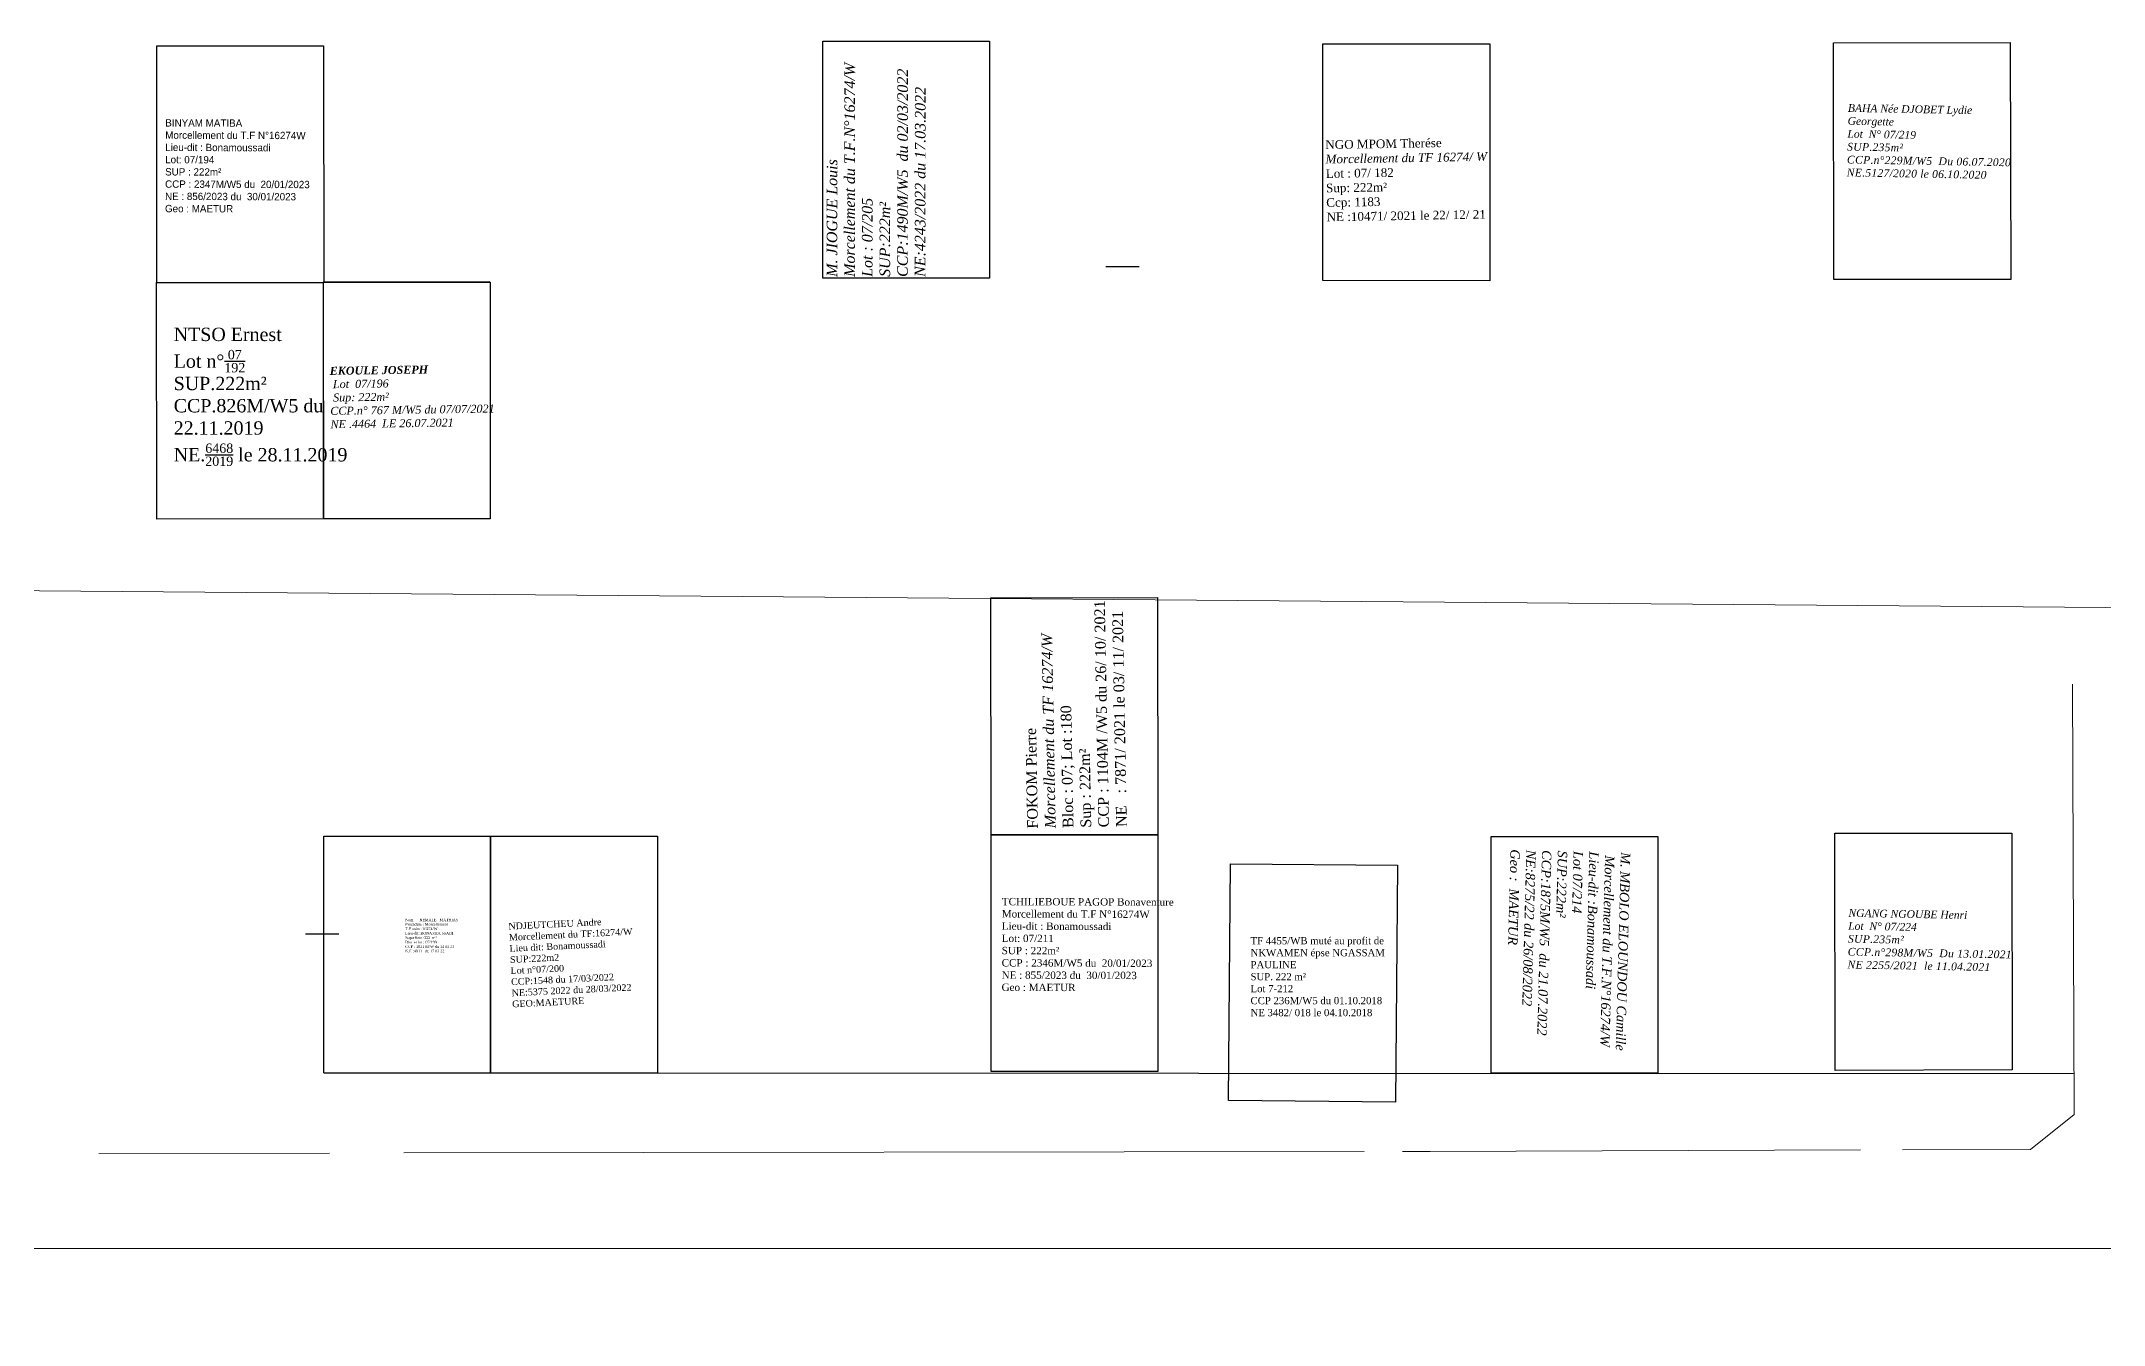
# Model space of a CAD drawing. Header units: millimetres. Extents: x 579832 to 917290, y 449831 to 1452191.
# Drawn here: x 582708.8 to 582863.4, y 451783.2 to 451879.4 of the extents above; entities that cross this region are included whole.
import ezdxf

# ---------------------------------------------------------------- set-up
doc = ezdxf.new("R2010")
doc.units = ezdxf.units.MM
doc.header["$LTSCALE"] = 10
for name, color, linetype, lineweight in [('drains_fossés', 120, 'Continuous', 20), ('MAJ APRES LE 13.01.2023', 222, 'Continuous', 30), ('Roads_others', 24, 'Continuous', 9)]:
    doc.layers.add(name, color=color, linetype=linetype, lineweight=lineweight)
for name, color, linetype in [('end maj 26 02 2021', 7, 'Continuous'), ('MAETUR', 2, 'Continuous'), ('MAJ DEC 2021', 7, 'Continuous'), ('MAJ JUILLET 06.07.2021', 7, 'Continuous'), ('MAJ NOV 2021', 7, 'Continuous')]:
    doc.layers.add(name, color=color, linetype=linetype)
doc.styles.add('Times 1.0', font='times.ttf', dxfattribs={"width": 0.99, "height": 1})

msp = doc.modelspace()

# ---------------------------------------------------------------- linework, layer by layer
at = {"color": 5, "flags": 128}
for points in [[(582779.91, 451879.39), (582779.91, 451861.64), (582767.41, 451861.64), (582767.41, 451879.39)], [(582779.91, 451879.39), (582779.91, 451861.64), (582767.41, 451861.64), (582767.41, 451879.39)], [(582779.91, 451879.39), (582779.91, 451861.64), (582767.41, 451861.64), (582767.41, 451879.39)], [(582779.91, 451879.39), (582779.91, 451861.64), (582767.41, 451861.64), (582767.41, 451879.39)], [(582817.5, 451819.79), (582830, 451819.79), (582830, 451802.04), (582817.5, 451802.04)], [(582817.5, 451819.79), (582830, 451819.79), (582830, 451802.04), (582817.5, 451802.04)]]:
    msp.add_lwpolyline(points, close=True, dxfattribs=at)
at = {"color": 150, "lineweight": -3, "flags": 128}
msp.add_lwpolyline([(582843.28, 451820.02), (582856.54, 451820.04), (582856.56, 451802.29), (582843.31, 451802.24)], close=True, dxfattribs=at)
msp.add_lwpolyline([(582843.28, 451820.02), (582856.54, 451820.04), (582856.56, 451802.29), (582843.31, 451802.24)], close=True, dxfattribs=at)
msp.add_lwpolyline([(582843.28, 451820.02), (582856.54, 451820.04), (582856.56, 451802.29), (582843.31, 451802.24)], close=True, dxfattribs=at)
msp.add_lwpolyline([(582843.28, 451820.02), (582856.54, 451820.04), (582856.56, 451802.29), (582843.31, 451802.24)], close=True, dxfattribs=at)
at = {"flags": 128}
msp.add_lwpolyline([(582730, 451819.81), (582742.5, 451819.81), (582742.5, 451802.05), (582730, 451802.06)], close=True, dxfattribs=at)
msp.add_lwpolyline([(582730, 451819.81), (582742.5, 451819.81), (582742.5, 451802.05), (582730, 451802.06)], close=True, dxfattribs=at)
msp.add_lwpolyline([(582730, 451819.81), (582742.5, 451819.81), (582742.5, 451802.05), (582730, 451802.06)], close=True, dxfattribs=at)
msp.add_lwpolyline([(582730, 451819.81), (582742.5, 451819.81), (582742.5, 451802.05), (582730, 451802.06)], close=True, dxfattribs=at)
msp.add_lwpolyline([(582730, 451819.81), (582742.5, 451819.81), (582742.5, 451802.05), (582730, 451802.06)], close=True, dxfattribs=at)
msp.add_lwpolyline([(582730, 451819.81), (582742.5, 451819.81), (582742.5, 451802.05), (582730, 451802.06)], close=True, dxfattribs=at)
msp.add_lwpolyline([(582730, 451819.81), (582742.5, 451819.81), (582742.5, 451802.05), (582730, 451802.06)], close=True, dxfattribs=at)
msp.add_lwpolyline([(582730, 451819.81), (582742.5, 451819.81), (582742.5, 451802.05), (582730, 451802.06)], close=True, dxfattribs=at)
at = {"color": 6, "lineweight": 30, "flags": 128}
msp.add_lwpolyline([(582742.5, 451819.81), (582755, 451819.8), (582755, 451802.05), (582742.5, 451802.05)], close=True, dxfattribs=at)
msp.add_lwpolyline([(582742.5, 451819.81), (582755, 451819.8), (582755, 451802.05), (582742.5, 451802.05)], close=True, dxfattribs=at)
at = {"color": 6, "flags": 128}
msp.add_lwpolyline([(582817.5, 451819.79), (582830, 451819.79), (582830, 451802.04), (582817.5, 451802.04)], close=True, dxfattribs=at)
msp.add_lwpolyline([(582817.5, 451819.79), (582830, 451819.79), (582830, 451802.04), (582817.5, 451802.04)], close=True, dxfattribs=at)
at = {"color": 2, "flags": 128}
msp.add_lwpolyline([(582817.5, 451819.79), (582830, 451819.79), (582830, 451802.04), (582817.5, 451802.04)], close=True, dxfattribs=at)
msp.add_lwpolyline([(582817.5, 451819.79), (582830, 451819.79), (582830, 451802.04), (582817.5, 451802.04)], close=True, dxfattribs=at)
at = {"color": 7, "start_tangent": (-0.926082, 0.377321)}
msp.add_spline([(583557.66, 451862.83), (583505.31, 451833.89), (583395.95, 451826.22), (583268.75, 451825.46), (583255.02, 451823.47), (583225.69, 451797.96), (583176.33, 451769.14), (583135.53, 451733.73), (583020.52, 451647.21), (583013.36, 451642.64), (582927.16, 451581.29), (582848.14, 451564.53), (582742.55, 451535.93), (582737.22, 451534.15), (582651.6, 451456.74), (582638.85, 451458.5)], degree=3, dxfattribs=at)
msp.add_spline([(583557.66, 451862.83), (583505.31, 451833.89), (583395.95, 451826.22), (583268.75, 451825.46), (583255.02, 451823.47), (583225.69, 451797.96), (583176.33, 451769.14), (583135.53, 451733.73), (583020.52, 451647.21), (583013.36, 451642.64), (582927.16, 451581.29), (582848.14, 451564.53), (582742.55, 451535.93), (582737.22, 451534.15), (582651.6, 451456.74), (582638.85, 451458.5)], degree=3, dxfattribs=at)
at = {"layer": 'drains_fossés'}
for p, q in [((582730.43, 451796.04), (582713.13, 451796.03)), ((582730.43, 451796.04), (582713.13, 451796.03)), ((582808, 451796.18), (582735.99, 451796.06)), ((582808, 451796.18), (582735.99, 451796.06))]:
    msp.add_line(p, q, dxfattribs=at)
for points in [[(582861.09, 451831.19), (582861.21, 451798.94), (582857.94, 451796.33), (582848.35, 451796.3)], [(582861.09, 451831.19), (582861.21, 451798.94), (582857.94, 451796.33), (582848.35, 451796.3)], [(582845.2, 451796.3), (582812.95, 451796.18), (582810.87, 451796.17)], [(582845.2, 451796.3), (582812.95, 451796.18), (582810.87, 451796.17)]]:
    msp.add_lwpolyline(points, dxfattribs=at)
at = {"layer": 'end maj 26 02 2021', "color": 150, "lineweight": -3, "flags": 128}
for points in [[(582843.18, 451879.27), (582856.43, 451879.29), (582856.46, 451861.54), (582843.21, 451861.52)], [(582843.18, 451879.27), (582856.43, 451879.29), (582856.46, 451861.54), (582843.21, 451861.52)], [(582843.18, 451879.27), (582856.43, 451879.29), (582856.46, 451861.54), (582843.21, 451861.52)], [(582843.18, 451879.27), (582856.43, 451879.29), (582856.46, 451861.54), (582843.21, 451861.52)], [(582717.44, 451861.31), (582729.95, 451861.33), (582729.98, 451843.58), (582717.47, 451843.56)], [(582717.44, 451861.31), (582729.95, 451861.33), (582729.98, 451843.58), (582717.47, 451843.56)], [(582717.44, 451861.31), (582729.95, 451861.33), (582729.98, 451843.58), (582717.47, 451843.56)], [(582717.44, 451861.31), (582729.95, 451861.33), (582729.98, 451843.58), (582717.47, 451843.56)]]:
    msp.add_lwpolyline(points, close=True, dxfattribs=at)
at = {"layer": 'end maj 26 02 2021', "flags": 128}
for points in [[(582791.11, 451862.49), (582788.61, 451862.49)], [(582791.11, 451862.49), (582788.61, 451862.49)], [(582791.11, 451862.49), (582788.61, 451862.49)], [(582791.11, 451862.49), (582788.61, 451862.49)], [(582728.61, 451812.49), (582731.11, 451812.49)], [(582728.61, 451812.49), (582731.11, 451812.49)], [(582728.61, 451812.49), (582731.11, 451812.49)], [(582728.61, 451812.49), (582731.11, 451812.49)]]:
    msp.add_lwpolyline(points, dxfattribs=at)
at = {"layer": 'end maj 26 02 2021', "color": 3, "lineweight": -3, "flags": 128}
msp.add_lwpolyline([(582797.98, 451817.73), (582810.48, 451817.63), (582810.33, 451799.87), (582797.83, 451799.98)], close=True, dxfattribs=at)
msp.add_lwpolyline([(582797.98, 451817.73), (582810.48, 451817.63), (582810.33, 451799.87), (582797.83, 451799.98)], close=True, dxfattribs=at)
msp.add_lwpolyline([(582797.98, 451817.73), (582810.48, 451817.63), (582810.33, 451799.87), (582797.83, 451799.98)], close=True, dxfattribs=at)
msp.add_lwpolyline([(582797.98, 451817.73), (582810.48, 451817.63), (582810.33, 451799.87), (582797.83, 451799.98)], close=True, dxfattribs=at)
at = {"layer": 'MAETUR', "flags": 128}
msp.add_lwpolyline([(582729.95, 451861.33), (582742.45, 451861.35)], close=True, dxfattribs=at)
msp.add_lwpolyline([(582729.95, 451861.33), (582742.45, 451861.35)], close=True, dxfattribs=at)
msp.add_lwpolyline([(582729.95, 451861.33), (582742.45, 451861.35)], close=True, dxfattribs=at)
msp.add_lwpolyline([(582729.95, 451861.33), (582742.45, 451861.35)], close=True, dxfattribs=at)
at = {"layer": 'MAETUR', "color": 1, "flags": 128}
msp.add_lwpolyline([(582729.97, 451861.34), (582742.47, 451861.34), (582742.47, 451843.59), (582729.97, 451843.59)], close=True, dxfattribs=at)
msp.add_lwpolyline([(582729.97, 451861.34), (582742.47, 451861.34), (582742.47, 451843.59), (582729.97, 451843.59)], close=True, dxfattribs=at)
msp.add_lwpolyline([(582729.97, 451861.34), (582742.47, 451861.34), (582742.47, 451843.59), (582729.97, 451843.59)], close=True, dxfattribs=at)
msp.add_lwpolyline([(582729.97, 451861.34), (582742.47, 451861.34), (582742.47, 451843.59), (582729.97, 451843.59)], close=True, dxfattribs=at)
at = {"layer": 'MAJ APRES LE 13.01.2023', "lineweight": 30, "flags": 128}
for points in [[(582717.48, 451879.04), (582729.98, 451879.04), (582729.99, 451861.29), (582717.48, 451861.29)], [(582717.48, 451879.04), (582729.98, 451879.04), (582729.99, 451861.29), (582717.48, 451861.29)], [(582780.03, 451819.91), (582792.53, 451819.91), (582792.53, 451802.16), (582780.03, 451802.16)], [(582780.03, 451819.91), (582792.53, 451819.91), (582792.53, 451802.16), (582780.03, 451802.16)]]:
    msp.add_lwpolyline(points, close=True, dxfattribs=at)
at = {"layer": 'MAJ DEC 2021', "flags": 128}
msp.add_lwpolyline([(582804.9, 451879.2), (582817.4, 451879.19), (582817.4, 451861.44), (582804.9, 451861.45)], close=True, dxfattribs=at)
msp.add_lwpolyline([(582804.9, 451879.2), (582817.4, 451879.19), (582817.4, 451861.44), (582804.9, 451861.45)], close=True, dxfattribs=at)
msp.add_lwpolyline([(582804.9, 451879.2), (582817.4, 451879.19), (582817.4, 451861.44), (582804.9, 451861.45)], close=True, dxfattribs=at)
msp.add_lwpolyline([(582804.9, 451879.2), (582817.4, 451879.19), (582817.4, 451861.44), (582804.9, 451861.45)], close=True, dxfattribs=at)
at = {"layer": 'MAJ NOV 2021'}
msp.add_line((582730, 451802.06), (582861.2, 451802.01), dxfattribs=at)
msp.add_line((582730, 451802.06), (582861.2, 451802.01), dxfattribs=at)
at = {"layer": 'MAJ NOV 2021', "flags": 128}
msp.add_lwpolyline([(582780, 451837.66), (582792.5, 451837.69), (582792.53, 451819.94), (582780.03, 451819.91)], close=True, dxfattribs=at)
msp.add_lwpolyline([(582780, 451837.66), (582792.5, 451837.69), (582792.53, 451819.94), (582780.03, 451819.91)], close=True, dxfattribs=at)
msp.add_lwpolyline([(582780, 451837.66), (582792.5, 451837.69), (582792.53, 451819.94), (582780.03, 451819.91)], close=True, dxfattribs=at)
msp.add_lwpolyline([(582780, 451837.66), (582792.5, 451837.69), (582792.53, 451819.94), (582780.03, 451819.91)], close=True, dxfattribs=at)
at = {"layer": 'Roads_others'}
msp.add_line((582867.96, 451836.92), (582700.82, 451838.26), dxfattribs=at)
msp.add_line((582867.96, 451836.92), (582700.82, 451838.26), dxfattribs=at)
msp.add_lwpolyline([(581670.45, 451843.16), (581677.64, 451838.63), (581720.68, 451811.91), (581733.64, 451805.64), (581747.56, 451799.88), (581766.85, 451793.61), (581780.47, 451790.59), (581797.15, 451787.72), (581812.93, 451786.27), (581885.21, 451785.15), (581896.59, 451785.02), (581950.35, 451784.12), (582255.57, 451786.52), (582468.12, 451785.34), (582493.99, 451786.23), (582559.73, 451787.49), (582641.14, 451788.31), (582698.98, 451788.9), (582869, 451788.9)], dxfattribs=at)
msp.add_lwpolyline([(581670.45, 451843.16), (581677.64, 451838.63), (581720.68, 451811.91), (581733.64, 451805.64), (581747.56, 451799.88), (581766.85, 451793.61), (581780.47, 451790.59), (581797.15, 451787.72), (581812.93, 451786.27), (581885.21, 451785.15), (581896.59, 451785.02), (581950.35, 451784.12), (582255.57, 451786.52), (582468.12, 451785.34), (582493.99, 451786.23), (582559.73, 451787.49), (582641.14, 451788.31), (582698.98, 451788.9), (582869, 451788.9)], dxfattribs=at)

# ---------------------------------------------------------------- texts
at = {"color": 7, "insert": (582767.69, 451861.73), "char_height": 0.7932, "width": 16.7031, "attachment_point": 1, "rotation": 89.9581}
msp.add_mtext('{\\fTimes New Roman|b0|i1|c0|p18;M. JIOGUE Louis\\P\\C1;Morcellement du T.F.N°16274/W \\P\\C7;Lot : 07/205\\PSUP:222m²\\PCCP:1490M/W5  du 02/03/2022\\PNE:4243/2022 du 17.03.2022}', dxfattribs=at)
msp.add_mtext('{\\fTimes New Roman|b0|i1|c0|p18;M. JIOGUE Louis\\P\\C1;Morcellement du T.F.N°16274/W \\P\\C7;Lot : 07/205\\PSUP:222m²\\PCCP:1490M/W5  du 02/03/2022\\PNE:4243/2022 du 17.03.2022}', dxfattribs=at)
msp.add_mtext('{\\fTimes New Roman|b0|i1|c0|p18;M. JIOGUE Louis\\P\\C1;Morcellement du T.F.N°16274/W \\P\\C7;Lot : 07/205\\PSUP:222m²\\PCCP:1490M/W5  du 02/03/2022\\PNE:4243/2022 du 17.03.2022}', dxfattribs=at)
msp.add_mtext('{\\fTimes New Roman|b0|i1|c0|p18;M. JIOGUE Louis\\P\\C1;Morcellement du T.F.N°16274/W \\P\\C7;Lot : 07/205\\PSUP:222m²\\PCCP:1490M/W5  du 02/03/2022\\PNE:4243/2022 du 17.03.2022}', dxfattribs=at)
at = {"color": 6, "insert": (582827.95, 451818.59), "char_height": 0.7095, "width": 44.8092, "attachment_point": 1, "rotation": 268.4905}
msp.add_mtext('{\\fTimes New Roman|b0|i1|c0|p18;M. MBOLO ELOUNDOU Camille\\P \\C1;Morcellement du T.F.N°16274/W\\P\\C7;Lieu-dit :Bonamoussadi \\PLot 07/214\\PSUP:222m²\\PCCP:1875M/W5  du 21.07.2022\\PNE:8275/22 du 26/08/2022\\PGeo :  MAETUR}', dxfattribs=at)
msp.add_mtext('{\\fTimes New Roman|b0|i1|c0|p18;M. MBOLO ELOUNDOU Camille\\P \\C1;Morcellement du T.F.N°16274/W\\P\\C7;Lieu-dit :Bonamoussadi \\PLot 07/214\\PSUP:222m²\\PCCP:1875M/W5  du 21.07.2022\\PNE:8275/22 du 26/08/2022\\PGeo :  MAETUR}', dxfattribs=at)
at = {"color": 2, "insert": (582827.95, 451818.59), "char_height": 0.7095, "width": 44.8092, "attachment_point": 1, "rotation": 268.4905}
msp.add_mtext('{\\fTimes New Roman|b0|i1|c0|p18;M. MBOLO ELOUNDOU Camille\\P \\C1;Morcellement du T.F.N°16274/W\\P\\C7;Lieu-dit :Bonamoussadi \\PLot 07/214\\PSUP:222m²\\PCCP:1875M/W5  du 21.07.2022\\PNE:8275/22 du 26/08/2022\\PGeo :  MAETUR}', dxfattribs=at)
msp.add_mtext('{\\fTimes New Roman|b0|i1|c0|p18;M. MBOLO ELOUNDOU Camille\\P \\C1;Morcellement du T.F.N°16274/W\\P\\C7;Lieu-dit :Bonamoussadi \\PLot 07/214\\PSUP:222m²\\PCCP:1875M/W5  du 21.07.2022\\PNE:8275/22 du 26/08/2022\\PGeo :  MAETUR}', dxfattribs=at)
msp.add_mtext('{\\fTimes New Roman|b0|i1|c0|p18;M. MBOLO ELOUNDOU Camille\\P \\C1;Morcellement du T.F.N°16274/W\\P\\C7;Lieu-dit :Bonamoussadi \\PLot 07/214\\PSUP:222m²\\PCCP:1875M/W5  du 21.07.2022\\PNE:8275/22 du 26/08/2022\\PGeo :  MAETUR}', dxfattribs=at)
msp.add_mtext('{\\fTimes New Roman|b0|i1|c0|p18;M. MBOLO ELOUNDOU Camille\\P \\C1;Morcellement du T.F.N°16274/W\\P\\C7;Lieu-dit :Bonamoussadi \\PLot 07/214\\PSUP:222m²\\PCCP:1875M/W5  du 21.07.2022\\PNE:8275/22 du 26/08/2022\\PGeo :  MAETUR}', dxfattribs=at)
at = {"color": 7, "insert": (582736.1, 451813.63), "char_height": 0.2, "width": 19.4299, "attachment_point": 1}
msp.add_mtext('\\A1;{\\fTimes New Roman|b0|i0|c0|p18;Nom      NEMALE   MATHIAS\\PProcédure : Morcellement\\PT.F mère :16274/W\\PLieu-dit :BONAMOUSSADI\\PSuperficie :222  m²\\PBloc et lot : 07/199 \\PCCP : 1531 M/W du 14 03 22\\PN.E :4911   du 17 03 22\\PNom du Géo : MAETUR}', dxfattribs=at)
msp.add_mtext('\\A1;{\\fTimes New Roman|b0|i0|c0|p18;Nom      NEMALE   MATHIAS\\PProcédure : Morcellement\\PT.F mère :16274/W\\PLieu-dit :BONAMOUSSADI\\PSuperficie :222  m²\\PBloc et lot : 07/199 \\PCCP : 1531 M/W du 14 03 22\\PN.E :4911   du 17 03 22\\PNom du Géo : MAETUR}', dxfattribs=at)
msp.add_mtext('\\A1;{\\fTimes New Roman|b0|i0|c0|p18;Nom      NEMALE   MATHIAS\\PProcédure : Morcellement\\PT.F mère :16274/W\\PLieu-dit :BONAMOUSSADI\\PSuperficie :222  m²\\PBloc et lot : 07/199 \\PCCP : 1531 M/W du 14 03 22\\PN.E :4911   du 17 03 22\\PNom du Géo : MAETUR}', dxfattribs=at)
msp.add_mtext('\\A1;{\\fTimes New Roman|b0|i0|c0|p18;Nom      NEMALE   MATHIAS\\PProcédure : Morcellement\\PT.F mère :16274/W\\PLieu-dit :BONAMOUSSADI\\PSuperficie :222  m²\\PBloc et lot : 07/199 \\PCCP : 1531 M/W du 14 03 22\\PN.E :4911   du 17 03 22\\PNom du Géo : MAETUR}', dxfattribs=at)
msp.add_mtext('\\A1;{\\fTimes New Roman|b0|i0|c0|p18;Nom      NEMALE   MATHIAS\\PProcédure : Morcellement\\PT.F mère :16274/W\\PLieu-dit :BONAMOUSSADI\\PSuperficie :222  m²\\PBloc et lot : 07/199 \\PCCP : 1531 M/W du 14 03 22\\PN.E :4911   du 17 03 22\\PNom du Géo : MAETUR}', dxfattribs=at)
msp.add_mtext('\\A1;{\\fTimes New Roman|b0|i0|c0|p18;Nom      NEMALE   MATHIAS\\PProcédure : Morcellement\\PT.F mère :16274/W\\PLieu-dit :BONAMOUSSADI\\PSuperficie :222  m²\\PBloc et lot : 07/199 \\PCCP : 1531 M/W du 14 03 22\\PN.E :4911   du 17 03 22\\PNom du Géo : MAETUR}', dxfattribs=at)
msp.add_mtext('\\A1;{\\fTimes New Roman|b0|i0|c0|p18;Nom      NEMALE   MATHIAS\\PProcédure : Morcellement\\PT.F mère :16274/W\\PLieu-dit :BONAMOUSSADI\\PSuperficie :222  m²\\PBloc et lot : 07/199 \\PCCP : 1531 M/W du 14 03 22\\PN.E :4911   du 17 03 22\\PNom du Géo : MAETUR}', dxfattribs=at)
msp.add_mtext('\\A1;{\\fTimes New Roman|b0|i0|c0|p18;Nom      NEMALE   MATHIAS\\PProcédure : Morcellement\\PT.F mère :16274/W\\PLieu-dit :BONAMOUSSADI\\PSuperficie :222  m²\\PBloc et lot : 07/199 \\PCCP : 1531 M/W du 14 03 22\\PN.E :4911   du 17 03 22\\PNom du Géo : MAETUR}', dxfattribs=at)
at = {"insert": (582743.82, 451813.3), "char_height": 0.5, "width": 28.0554, "attachment_point": 1, "rotation": 2.7578}
msp.add_mtext('{\\fTimes New Roman|b0|i0|c0|p18;NDJEUTCHEU Andre\\P\\C1;Morcellement du TF:16274/W\\C256;\\PLieu dit: Bonamoussadi\\PSUP:222m2 \\PLot n°07/200\\PCCP:1548 du 17/03/2022\\PNE:5375 2022 du 28/03/2022\\PGEO:MAETURE}', dxfattribs=at)
msp.add_mtext('{\\fTimes New Roman|b0|i0|c0|p18;NDJEUTCHEU Andre\\P\\C1;Morcellement du TF:16274/W\\C256;\\PLieu dit: Bonamoussadi\\PSUP:222m2 \\PLot n°07/200\\PCCP:1548 du 17/03/2022\\PNE:5375 2022 du 28/03/2022\\PGEO:MAETURE}', dxfattribs=at)
at = {"layer": 'end maj 26 02 2021', "color": 150, "linetype": 'ByBlock', "lineweight": -3, "ltscale": 0.0014, "char_height": 0.58, "width": 55.3712, "attachment_point": 1, "rotation": 358.985, "style": 'Times 1.0'}
for s, insert in [('{\\fTimes New Roman|b0|i1|c0|p18;\\C7;BAHA Née DJOBET Lydie\\PGeorgette\\P\\fTimes New Roman|b0|i1|c186|p18;Lot  N° \\fTimes New Roman|b0|i1|c0|p18;07/219\\P\\fTimes New Roman|b0|i1|c186|p18;\\T1.05;SUP.\\fTimes New Roman|b0|i1|c0|p18;235m\\fTimes New Roman|b0|i1|c186|p18;²\\PCCP.n°2\\fTimes New Roman|b0|i1|c0|p18;29\\fTimes New Roman|b0|i1|c186|p18;M/W\\fTimes New Roman|b0|i1|c0|p18;5 \\fTimes New Roman|b0|i1|c186|p18; Du 0\\fTimes New Roman|b0|i1|c0|p18;6.\\fTimes New Roman|b0|i1|c186|p18;07.2020\\PNE.5\\fTimes New Roman|b0|i1|c0|p18;127\\fTimes New Roman|b0|i1|c186|p18;/2020 le 06.10.2020}', (582844.26, 451874.68)), ('{\\fTimes New Roman|b0|i1|c0|p18;\\C7;BAHA Née DJOBET Lydie\\PGeorgette\\P\\fTimes New Roman|b0|i1|c186|p18;Lot  N° \\fTimes New Roman|b0|i1|c0|p18;07/219\\P\\fTimes New Roman|b0|i1|c186|p18;\\T1.05;SUP.\\fTimes New Roman|b0|i1|c0|p18;235m\\fTimes New Roman|b0|i1|c186|p18;²\\PCCP.n°2\\fTimes New Roman|b0|i1|c0|p18;29\\fTimes New Roman|b0|i1|c186|p18;M/W\\fTimes New Roman|b0|i1|c0|p18;5 \\fTimes New Roman|b0|i1|c186|p18; Du 0\\fTimes New Roman|b0|i1|c0|p18;6.\\fTimes New Roman|b0|i1|c186|p18;07.2020\\PNE.5\\fTimes New Roman|b0|i1|c0|p18;127\\fTimes New Roman|b0|i1|c186|p18;/2020 le 06.10.2020}', (582844.26, 451874.68)), ('{\\fTimes New Roman|b0|i1|c0|p18;\\C7;BAHA Née DJOBET Lydie\\PGeorgette\\P\\fTimes New Roman|b0|i1|c186|p18;Lot  N° \\fTimes New Roman|b0|i1|c0|p18;07/219\\P\\fTimes New Roman|b0|i1|c186|p18;\\T1.05;SUP.\\fTimes New Roman|b0|i1|c0|p18;235m\\fTimes New Roman|b0|i1|c186|p18;²\\PCCP.n°2\\fTimes New Roman|b0|i1|c0|p18;29\\fTimes New Roman|b0|i1|c186|p18;M/W\\fTimes New Roman|b0|i1|c0|p18;5 \\fTimes New Roman|b0|i1|c186|p18; Du 0\\fTimes New Roman|b0|i1|c0|p18;6.\\fTimes New Roman|b0|i1|c186|p18;07.2020\\PNE.5\\fTimes New Roman|b0|i1|c0|p18;127\\fTimes New Roman|b0|i1|c186|p18;/2020 le 06.10.2020}', (582844.26, 451874.68)), ('{\\fTimes New Roman|b0|i1|c0|p18;\\C7;BAHA Née DJOBET Lydie\\PGeorgette\\P\\fTimes New Roman|b0|i1|c186|p18;Lot  N° \\fTimes New Roman|b0|i1|c0|p18;07/219\\P\\fTimes New Roman|b0|i1|c186|p18;\\T1.05;SUP.\\fTimes New Roman|b0|i1|c0|p18;235m\\fTimes New Roman|b0|i1|c186|p18;²\\PCCP.n°2\\fTimes New Roman|b0|i1|c0|p18;29\\fTimes New Roman|b0|i1|c186|p18;M/W\\fTimes New Roman|b0|i1|c0|p18;5 \\fTimes New Roman|b0|i1|c186|p18; Du 0\\fTimes New Roman|b0|i1|c0|p18;6.\\fTimes New Roman|b0|i1|c186|p18;07.2020\\PNE.5\\fTimes New Roman|b0|i1|c0|p18;127\\fTimes New Roman|b0|i1|c186|p18;/2020 le 06.10.2020}', (582844.26, 451874.68)), ('{\\fTimes New Roman|b0|i1|c0|p18;\\C7;NGANG NGOUBE Henri \\P\\fTimes New Roman|b0|i1|c186|p18;Lot  N° \\fTimes New Roman|b0|i1|c0|p18;07/224\\P\\fTimes New Roman|b0|i1|c186|p18;\\T1.05;SUP.\\fTimes New Roman|b0|i1|c0|p18;235m\\fTimes New Roman|b0|i1|c186|p18;²\\PCCP.n°\\fTimes New Roman|b0|i1|c0|p18;298\\fTimes New Roman|b0|i1|c186|p18;M/W\\fTimes New Roman|b0|i1|c0|p18;5 \\fTimes New Roman|b0|i1|c186|p18; Du \\fTimes New Roman|b0|i1|c0|p18;13.01.2021\\P\\fTimes New Roman|b0|i1|c186|p18;NE\\fTimes New Roman|b0|i1|c0|p18; 2255\\fTimes New Roman|b0|i1|c186|p18;/202\\fTimes New Roman|b0|i1|c0|p18;1 \\fTimes New Roman|b0|i1|c186|p18; le \\fTimes New Roman|b0|i1|c0|p18;11.04.2021}', (582844.3, 451814.34)), ('{\\fTimes New Roman|b0|i1|c0|p18;\\C7;NGANG NGOUBE Henri \\P\\fTimes New Roman|b0|i1|c186|p18;Lot  N° \\fTimes New Roman|b0|i1|c0|p18;07/224\\P\\fTimes New Roman|b0|i1|c186|p18;\\T1.05;SUP.\\fTimes New Roman|b0|i1|c0|p18;235m\\fTimes New Roman|b0|i1|c186|p18;²\\PCCP.n°\\fTimes New Roman|b0|i1|c0|p18;298\\fTimes New Roman|b0|i1|c186|p18;M/W\\fTimes New Roman|b0|i1|c0|p18;5 \\fTimes New Roman|b0|i1|c186|p18; Du \\fTimes New Roman|b0|i1|c0|p18;13.01.2021\\P\\fTimes New Roman|b0|i1|c186|p18;NE\\fTimes New Roman|b0|i1|c0|p18; 2255\\fTimes New Roman|b0|i1|c186|p18;/202\\fTimes New Roman|b0|i1|c0|p18;1 \\fTimes New Roman|b0|i1|c186|p18; le \\fTimes New Roman|b0|i1|c0|p18;11.04.2021}', (582844.3, 451814.34)), ('{\\fTimes New Roman|b0|i1|c0|p18;\\C7;NGANG NGOUBE Henri \\P\\fTimes New Roman|b0|i1|c186|p18;Lot  N° \\fTimes New Roman|b0|i1|c0|p18;07/224\\P\\fTimes New Roman|b0|i1|c186|p18;\\T1.05;SUP.\\fTimes New Roman|b0|i1|c0|p18;235m\\fTimes New Roman|b0|i1|c186|p18;²\\PCCP.n°\\fTimes New Roman|b0|i1|c0|p18;298\\fTimes New Roman|b0|i1|c186|p18;M/W\\fTimes New Roman|b0|i1|c0|p18;5 \\fTimes New Roman|b0|i1|c186|p18; Du \\fTimes New Roman|b0|i1|c0|p18;13.01.2021\\P\\fTimes New Roman|b0|i1|c186|p18;NE\\fTimes New Roman|b0|i1|c0|p18; 2255\\fTimes New Roman|b0|i1|c186|p18;/202\\fTimes New Roman|b0|i1|c0|p18;1 \\fTimes New Roman|b0|i1|c186|p18; le \\fTimes New Roman|b0|i1|c0|p18;11.04.2021}', (582844.3, 451814.34)), ('{\\fTimes New Roman|b0|i1|c0|p18;\\C7;NGANG NGOUBE Henri \\P\\fTimes New Roman|b0|i1|c186|p18;Lot  N° \\fTimes New Roman|b0|i1|c0|p18;07/224\\P\\fTimes New Roman|b0|i1|c186|p18;\\T1.05;SUP.\\fTimes New Roman|b0|i1|c0|p18;235m\\fTimes New Roman|b0|i1|c186|p18;²\\PCCP.n°\\fTimes New Roman|b0|i1|c0|p18;298\\fTimes New Roman|b0|i1|c186|p18;M/W\\fTimes New Roman|b0|i1|c0|p18;5 \\fTimes New Roman|b0|i1|c186|p18; Du \\fTimes New Roman|b0|i1|c0|p18;13.01.2021\\P\\fTimes New Roman|b0|i1|c186|p18;NE\\fTimes New Roman|b0|i1|c0|p18; 2255\\fTimes New Roman|b0|i1|c186|p18;/202\\fTimes New Roman|b0|i1|c0|p18;1 \\fTimes New Roman|b0|i1|c186|p18; le \\fTimes New Roman|b0|i1|c0|p18;11.04.2021}', (582844.3, 451814.34))]:
    msp.add_mtext(s, dxfattribs=dict(at, insert=insert))
at = {"layer": 'end maj 26 02 2021', "color": 150, "linetype": 'ByBlock', "lineweight": -3, "ltscale": 0.0014, "attachment_point": 1, "style": 'Times 1.0'}
for s, insert, char_height, width in [('\\A1;{\\C7;NTSO Ernest\\PLot n°\\H0.7x;\\S07/192;\\H1.429x;\\PSUP.222m²\\PCCP.826M/W5 du 22.11.2019\\PNE.\\H0.7x;\\S6468/2019;\\H1.429x; le 28.11.2019}', (582718.74, 451857.92), 1, 12.4969), ('\\A1;{\\C7;NTSO Ernest\\PLot n°\\H0.7x;\\S07/192;\\H1.429x;\\PSUP.222m²\\PCCP.826M/W5 du 22.11.2019\\PNE.\\H0.7x;\\S6468/2019;\\H1.429x; le 28.11.2019}', (582718.74, 451857.92), 1, 12.4969), ('\\A1;{\\C7;NTSO Ernest\\PLot n°\\H0.7x;\\S07/192;\\H1.429x;\\PSUP.222m²\\PCCP.826M/W5 du 22.11.2019\\PNE.\\H0.7x;\\S6468/2019;\\H1.429x; le 28.11.2019}', (582718.74, 451857.92), 1, 12.4969), ('\\A1;{\\C7;NTSO Ernest\\PLot n°\\H0.7x;\\S07/192;\\H1.429x;\\PSUP.222m²\\PCCP.826M/W5 du 22.11.2019\\PNE.\\H0.7x;\\S6468/2019;\\H1.429x; le 28.11.2019}', (582718.74, 451857.92), 1, 12.4969), ('{\\C1;TF 4455/WB muté au profit de\\P\\C256;NKWAMEN épse NGASSAM \\PPAULINE \\PSUP. 222 m²\\PLot 7-212\\PCCP 236M/W5 du 01.10.2018\\PNE 3482/ 018 le 04.10.2018\\C1; }', (582799.47, 451812.24), 0.5388, 11.0826), ('{\\C1;TF 4455/WB muté au profit de\\P\\C256;NKWAMEN épse NGASSAM \\PPAULINE \\PSUP. 222 m²\\PLot 7-212\\PCCP 236M/W5 du 01.10.2018\\PNE 3482/ 018 le 04.10.2018\\C1; }', (582799.47, 451812.24), 0.5388, 11.0826), ('{\\C1;TF 4455/WB muté au profit de\\P\\C256;NKWAMEN épse NGASSAM \\PPAULINE \\PSUP. 222 m²\\PLot 7-212\\PCCP 236M/W5 du 01.10.2018\\PNE 3482/ 018 le 04.10.2018\\C1; }', (582799.47, 451812.24), 0.5388, 11.0826), ('{\\C1;TF 4455/WB muté au profit de\\P\\C256;NKWAMEN épse NGASSAM \\PPAULINE \\PSUP. 222 m²\\PLot 7-212\\PCCP 236M/W5 du 01.10.2018\\PNE 3482/ 018 le 04.10.2018\\C1; }', (582799.47, 451812.24), 0.5388, 11.0826)]:
    msp.add_mtext(s, dxfattribs=dict(at, insert=insert, char_height=char_height, width=width))
at = {"layer": 'MAJ APRES LE 13.01.2023', "lineweight": 30, "char_height": 0.5505, "width": 12.4956, "attachment_point": 1, "rotation": 359.8064}
for s, insert in [('{\\C7;BINYAM MATIBA\\P\\C1;Morcellement du T.F N°16274W     \\P\\C7;Lieu-dit : Bonamoussadi\\PLot: 07/194\\PSUP : 222m²\\PCCP : 2347M/W5 du  20/01/2023\\PNE : 856/2023 du  30/01/2023\\P\\C1;Geo : MAETUR}', (582718.11, 451873.55)), ('{\\C7;BINYAM MATIBA\\P\\C1;Morcellement du T.F N°16274W     \\P\\C7;Lieu-dit : Bonamoussadi\\PLot: 07/194\\PSUP : 222m²\\PCCP : 2347M/W5 du  20/01/2023\\PNE : 856/2023 du  30/01/2023\\P\\C1;Geo : MAETUR}', (582718.11, 451873.55)), ('{\\fTimes New Roman|b0|i0|c0|p18;TCHILIEBOUE PAGOP Bonaventure\\P\\C1;Morcellement du T.F N°16274W     \\P\\C256;Lieu-dit : Bonamoussadi\\PLot: 07/211\\PSUP : 222m²\\PCCP : 2346M/W5 du  20/01/2023\\PNE : 855/2023 du  30/01/2023\\P\\C1;Geo : MAETUR}', (582780.83, 451815.18)), ('{\\fTimes New Roman|b0|i0|c0|p18;TCHILIEBOUE PAGOP Bonaventure\\P\\C1;Morcellement du T.F N°16274W     \\P\\C256;Lieu-dit : Bonamoussadi\\PLot: 07/211\\PSUP : 222m²\\PCCP : 2346M/W5 du  20/01/2023\\PNE : 855/2023 du  30/01/2023\\P\\C1;Geo : MAETUR}', (582780.83, 451815.18))]:
    msp.add_mtext(s, dxfattribs=dict(at, insert=insert))
at = {"layer": 'MAJ DEC 2021', "insert": (582805.07, 451871.96), "char_height": 0.65, "width": 11.9763, "attachment_point": 1, "rotation": 0.9637}
msp.add_mtext('{\\fTimes New Roman|b0|i0|c0|p18;NGO MPOM Therése\\P\\fTimes New Roman|b0|i1|c0|p18;\\C1;Morcellement du TF 16274/ W\\P\\fTimes New Roman|b0|i0|c0|p18;\\C256;Lot : 07/ 182\\PSup: 222m²\\PCcp: 1183\\PNE :10471/ 2021 le 22/ 12/ 21}', dxfattribs=at)
msp.add_mtext('{\\fTimes New Roman|b0|i0|c0|p18;NGO MPOM Therése\\P\\fTimes New Roman|b0|i1|c0|p18;\\C1;Morcellement du TF 16274/ W\\P\\fTimes New Roman|b0|i0|c0|p18;\\C256;Lot : 07/ 182\\PSup: 222m²\\PCcp: 1183\\PNE :10471/ 2021 le 22/ 12/ 21}', dxfattribs=at)
msp.add_mtext('{\\fTimes New Roman|b0|i0|c0|p18;NGO MPOM Therése\\P\\fTimes New Roman|b0|i1|c0|p18;\\C1;Morcellement du TF 16274/ W\\P\\fTimes New Roman|b0|i0|c0|p18;\\C256;Lot : 07/ 182\\PSup: 222m²\\PCcp: 1183\\PNE :10471/ 2021 le 22/ 12/ 21}', dxfattribs=at)
msp.add_mtext('{\\fTimes New Roman|b0|i0|c0|p18;NGO MPOM Therése\\P\\fTimes New Roman|b0|i1|c0|p18;\\C1;Morcellement du TF 16274/ W\\P\\fTimes New Roman|b0|i0|c0|p18;\\C256;Lot : 07/ 182\\PSup: 222m²\\PCcp: 1183\\PNE :10471/ 2021 le 22/ 12/ 21}', dxfattribs=at)
at = {"layer": 'MAJ JUILLET 06.07.2021', "color": 1, "insert": (582730.43, 451854.98), "char_height": 0.6, "width": 55.0169, "attachment_point": 1, "rotation": 0.8459}
msp.add_mtext('{\\fTimes New Roman|b1|i1|c0|p18;\\C7;EKOULE JOSEPH                                                                                                           \\P\\fTimes New Roman|b0|i1|c0|p18; Lot  07/196\\P Sup: 222m²\\PCCP.n° 767 M/W5 du 07/07/2021\\PNE .4464  LE 26.07.2021}', dxfattribs=at)
msp.add_mtext('{\\fTimes New Roman|b1|i1|c0|p18;\\C7;EKOULE JOSEPH                                                                                                           \\P\\fTimes New Roman|b0|i1|c0|p18; Lot  07/196\\P Sup: 222m²\\PCCP.n° 767 M/W5 du 07/07/2021\\PNE .4464  LE 26.07.2021}', dxfattribs=at)
msp.add_mtext('{\\fTimes New Roman|b1|i1|c0|p18;\\C7;EKOULE JOSEPH                                                                                                           \\P\\fTimes New Roman|b0|i1|c0|p18; Lot  07/196\\P Sup: 222m²\\PCCP.n° 767 M/W5 du 07/07/2021\\PNE .4464  LE 26.07.2021}', dxfattribs=at)
msp.add_mtext('{\\fTimes New Roman|b1|i1|c0|p18;\\C7;EKOULE JOSEPH                                                                                                           \\P\\fTimes New Roman|b0|i1|c0|p18; Lot  07/196\\P Sup: 222m²\\PCCP.n° 767 M/W5 du 07/07/2021\\PNE .4464  LE 26.07.2021}', dxfattribs=at)
at = {"layer": 'MAJ NOV 2021', "insert": (582782.73, 451820.36), "char_height": 0.8, "width": 16.613, "attachment_point": 1, "rotation": 91.0599}
msp.add_mtext('\\A1;{\\fTimes New Roman|b0|i0|c0|p18;FOKOM Pierre \\P\\fTimes New Roman|b0|i1|c0|p18;\\C1;Morcellement du TF 16274/W\\P\\fTimes New Roman|b0|i0|c0|p18;\\C7;Bloc : 07; Lot :180\\PSup : 222m²\\PCCP : 1104M /W5 du 26/ 10/ 2021\\PNE   : 7871/ 2021 le 03/ 11/ 2021}', dxfattribs=at)
msp.add_mtext('\\A1;{\\fTimes New Roman|b0|i0|c0|p18;FOKOM Pierre \\P\\fTimes New Roman|b0|i1|c0|p18;\\C1;Morcellement du TF 16274/W\\P\\fTimes New Roman|b0|i0|c0|p18;\\C7;Bloc : 07; Lot :180\\PSup : 222m²\\PCCP : 1104M /W5 du 26/ 10/ 2021\\PNE   : 7871/ 2021 le 03/ 11/ 2021}', dxfattribs=at)
msp.add_mtext('\\A1;{\\fTimes New Roman|b0|i0|c0|p18;FOKOM Pierre \\P\\fTimes New Roman|b0|i1|c0|p18;\\C1;Morcellement du TF 16274/W\\P\\fTimes New Roman|b0|i0|c0|p18;\\C7;Bloc : 07; Lot :180\\PSup : 222m²\\PCCP : 1104M /W5 du 26/ 10/ 2021\\PNE   : 7871/ 2021 le 03/ 11/ 2021}', dxfattribs=at)
msp.add_mtext('\\A1;{\\fTimes New Roman|b0|i0|c0|p18;FOKOM Pierre \\P\\fTimes New Roman|b0|i1|c0|p18;\\C1;Morcellement du TF 16274/W\\P\\fTimes New Roman|b0|i0|c0|p18;\\C7;Bloc : 07; Lot :180\\PSup : 222m²\\PCCP : 1104M /W5 du 26/ 10/ 2021\\PNE   : 7871/ 2021 le 03/ 11/ 2021}', dxfattribs=at)

doc.saveas('drawing.dxf')
